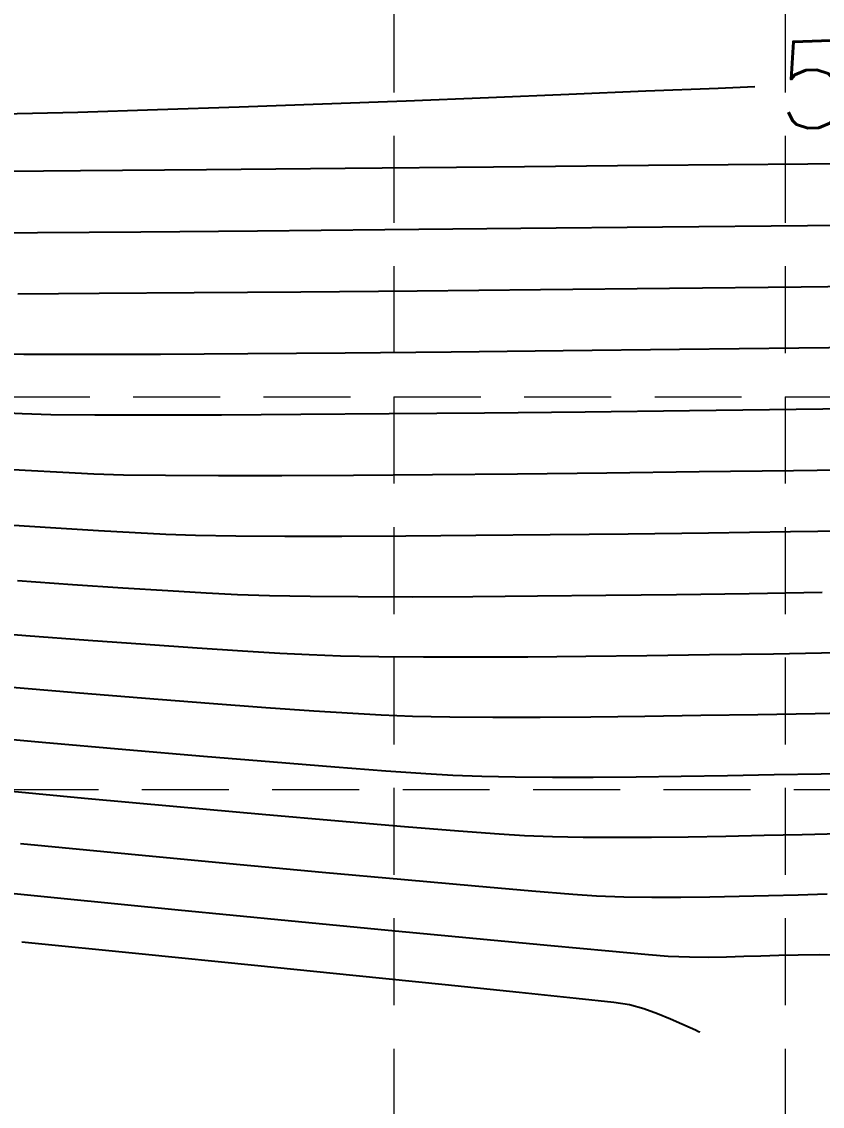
# Model space of a CAD drawing. Header units: inches. Extents: x 2547543 to 2548696, y 7125653 to 7126375.
# Drawn here: x 2548498.45 to 2548535.3, y 7125783.73 to 7125833.63 of the extents above; entities that cross this region are included whole.
import ezdxf

# ---------------------------------------------------------------- set-up
doc = ezdxf.new("R2010")
doc.units = ezdxf.units.IN
doc.header["$MEASUREMENT"] = 0
doc.linetypes.add('HIDDEN', pattern=[0.375, 0.25, -0.125])
for name, color, linetype in [('CONT-MJR', 6, 'Continuous'), ('CONT-MNR', 14, 'Continuous'), ('GRID', 254, 'HIDDEN')]:
    doc.layers.add(name, color=color, linetype=linetype)
doc.styles.add('L80', font='simplex', dxfattribs={"height": 3.2})

msp = doc.modelspace()

# ---------------------------------------------------------------- linework, layer by layer
at = {"layer": 'CONT-MJR', "color": 35}
for points, elevation in [([(2548502.01390507, 7125821.116967477), (2548498.275802393, 7125821.098758438)], 555), ([(2548506.388259715, 7125821.147129894), (2548502.01390507, 7125821.116967477)], 555), ([(2548511.29950476, 7125821.187654402), (2548506.388259715, 7125821.147129894)], 555), ([(2548522.335219766, 7125821.293424523), (2548516.648278634, 7125821.236949706)], 555), ([(2548534.326157524, 7125821.421547516), (2548528.260966586, 7125821.355487555)], 555), ([(2548540.431431011, 7125821.490013116), (2548534.326157524, 7125821.421547516)], 555), ([(2548503.113147001, 7125807.572205174), (2548500.793995688, 7125807.724818349)], 560), ([(2548506.94621411, 7125807.341468185), (2548505.176292013, 7125807.444046454)], 560), ([(2548508.385696674, 7125807.265596366), (2548506.94621411, 7125807.341468185)], 560), ([(2548511.722466343, 7125807.179069511), (2548509.858360786, 7125807.213178299)], 560), ([(2548513.932754947, 7125807.161558338), (2548511.722466343, 7125807.179069511)], 560), ([(2548516.443968205, 7125807.15893312), (2548513.932754947, 7125807.161558338)], 560), ([(2548522.188135093, 7125807.191493891), (2548519.210847718, 7125807.169482192)], 560), ([(2548525.330571933, 7125807.223256556), (2548522.188135093, 7125807.191493891)], 560), ([(2548535.29619529, 7125807.359933712), (2548531.929860427, 7125807.309188129)], 560), ([(2548503.356927592, 7125795.327073123), (2548498.403417514, 7125795.804227902)], 565), ([(2548508.0095678, 7125794.886057157), (2548503.356927592, 7125795.327073123)], 565), ([(2548512.277260095, 7125794.488332714), (2548508.0095678, 7125794.886057157)], 565), ([(2548516.075926439, 7125794.141052505), (2548512.277260095, 7125794.488332714)], 565), ([(2548519.321488788, 7125793.85136924), (2548516.075926439, 7125794.141052505)], 565), ([(2548526.160932636, 7125793.352380508), (2548524.898771468, 7125793.399428235)], 565), ([(2548528.778230974, 7125793.329779165), (2548527.45653967, 7125793.330664421)], 565), ([(2548532.826194561, 7125793.407100239), (2548531.470420014, 7125793.372497886)], 565), ([(2548534.178607, 7125793.444530169), (2548532.826194561, 7125793.407100239)], 565), ([(2548535.520295737, 7125793.480286863), (2548534.178607, 7125793.444530169)], 565)]:
    msp.add_lwpolyline(points, dxfattribs=dict(at, elevation=elevation))
at = {"layer": 'CONT-MJR', "color": 35, "extrusion": (0.00921579638878427, -0.9999575336467647, 0), "elevation": -7102032.018784008}
msp.add_lwpolyline([(2614078.539693025, 555.0000000000005), (2614073.190691999, 555.0000000000005)], dxfattribs=at)
at = {"layer": 'CONT-MJR', "color": 35, "extrusion": (0.01047287894252835, -0.9999451578994996, 0), "elevation": -7098740.132517914}
msp.add_lwpolyline([(2623016.358745674, 555), (2623010.432673856, 555)], dxfattribs=at)
at = {"layer": 'CONT-MJR', "color": 35, "extrusion": (-0.06915857090140749, -0.9976056796504694, 0), "elevation": -7284996.931229818}
msp.add_lwpolyline([(2049588.187917182, 560), (2049585.643884956, 560)], dxfattribs=at)
at = {"layer": 'CONT-MJR', "color": 35, "extrusion": (-0.06199863415903692, -0.9980762342438648, 0), "elevation": -7270102.899778126}
msp.add_lwpolyline([(2101812.120493353, 560.0000000000009), (2101810.053371681, 560.0000000000009)], dxfattribs=at)
at = {"layer": 'CONT-MJR', "color": 35, "extrusion": (-0.03557151493324476, -0.9993671334026121, 0), "elevation": -7211951.88429786}
msp.add_lwpolyline([(2293421.233903322, 560.0000000000009), (2293419.76030662, 560.0000000000009)], dxfattribs=at)
at = {"layer": 'CONT-MJR', "color": 35, "extrusion": (0.003812596629083654, -0.9999927320270603, 0), "elevation": -7116038.90355608}
msp.add_lwpolyline([(2575668.516672927, 560), (2575665.749773303, 560)], dxfattribs=at)
at = {"layer": 'CONT-MJR', "color": 35, "extrusion": (0.01219957206416714, -0.9999255824517399, 0), "elevation": -7094186.019725962}
msp.add_lwpolyline([(2635270.736871338, 560.0000000000009), (2635267.474300635, 560.0000000000009)], dxfattribs=at)
at = {"layer": 'CONT-MJR', "color": 35, "extrusion": (0.01382251857212601, -0.9999044644266388, 0), "elevation": -7089899.411169034}
msp.add_lwpolyline([(2646785.058273924, 560.0000000000009), (2646781.720994511, 560.0000000000009)], dxfattribs=at)
at = {"layer": 'CONT-MJR', "color": 35, "extrusion": (-0.08591610894710641, -0.9963023748959896, 0), "elevation": -7318404.200817253}
msp.add_lwpolyline([(1926877.989659659, 565), (1926875.371598736, 565)], dxfattribs=at)
at = {"layer": 'CONT-MJR', "color": 35, "extrusion": (-0.08082714463771971, -0.9967281337906105, 0), "elevation": -7308468.733692147}
msp.add_lwpolyline([(1964227.848295337, 565), (1964225.954980423, 565)], dxfattribs=at)
at = {"layer": 'CONT-MJR', "color": 35, "extrusion": (-0.06822426973510146, -0.9976700100830495, 0), "elevation": -7283061.622777703}
msp.add_lwpolyline([(2056434.810495035, 565.0000000000005), (2056433.726186484, 565.0000000000005)], dxfattribs=at)
at = {"layer": 'CONT-MJR', "color": 35, "extrusion": (-0.01675896764472223, -0.9998595586398538, 0), "elevation": -7167503.263742776}
msp.add_lwpolyline([(2428748.598005721, 565), (2428747.302216705, 565)], dxfattribs=at)
at = {"layer": 'CONT-MJR', "color": 35, "extrusion": (0.01152161522605934, -0.9999336239884038, 0), "elevation": -7095957.180063162}
msp.add_lwpolyline([(2630461.606484329, 565.0000000000005), (2630460.265981371, 565.0000000000005)], dxfattribs=at)
at = {"layer": 'CONT-MJR', "color": 35, "extrusion": (0.02017230035133532, -0.9997965184468967, 0), "elevation": -7072933.662719218}
msp.add_lwpolyline([(2691756.535429863, 565.0000000000009), (2691755.183379685, 565.0000000000009)], dxfattribs=at)
at = {"layer": 'CONT-MNR', "color": 35}
for points, elevation in [([(2548532.186122811, 7125830.629872299), (2548530.506582992, 7125830.562082035)], 552), ([(2548530.506582992, 7125830.562082035), (2548527.172587943, 7125830.425242154)], 552), ([(2548512.29970549, 7125829.832743692), (2548508.467352088, 7125829.694139054)], 552), ([(2548501.155614329, 7125826.76810088), (2548496.053063393, 7125826.726329326)], 553), ([(2548520.164430948, 7125826.941062196), (2548513.34089533, 7125826.876951474)], 553), ([(2548527.302433679, 7125827.00965099), (2548520.164430948, 7125826.941062196)], 553), ([(2548534.6253063, 7125827.081233701), (2548527.302433679, 7125827.00965099)], 553), ([(2548541.344132162, 7125824.314875303), (2548534.619573117, 7125824.24334758)], 554), ([(2548499.186016425, 7125823.913899391), (2548495.159133194, 7125823.890344294)], 554), ([(2548503.938913687, 7125823.949043406), (2548499.186016425, 7125823.913899391)], 554), ([(2548515.168574605, 7125824.047783941), (2548509.304281054, 7125823.994197777)], 554), ([(2548501.379970205, 7125818.309375915), (2548498.555866719, 7125818.309909627)], 556), ([(2548508.861841392, 7125818.347943015), (2548504.844222621, 7125818.322581665)], 556), ([(2548518.2100477, 7125818.428797082), (2548513.346043943, 7125818.383876108)], 556), ([(2548523.367070088, 7125818.481122078), (2548518.2100477, 7125818.428797082)], 556), ([(2548529.185078347, 7125815.72493113), (2548524.37882572, 7125815.670806108)], 557), ([(2548539.023275381, 7125815.844907241), (2548534.091411935, 7125815.783487009)], 557), ([(2548499.799616991, 7125815.547581275), (2548498.477851797, 7125815.585297246)], 557), ([(2548501.817871977, 7125815.526828191), (2548499.799616991, 7125815.547581275)], 557), ([(2548504.458065651, 7125815.521471491), (2548501.817871977, 7125815.526828191)], 557), ([(2548507.645646911, 7125815.529944669), (2548504.458065651, 7125815.521471491)], 557), ([(2548511.306064651, 7125815.550681225), (2548507.645646911, 7125815.529944669)], 557), ([(2548515.364767769, 7125815.582114652), (2548511.306064651, 7125815.550681225)], 557), ([(2548519.74720516, 7125815.622678448), (2548515.364767769, 7125815.582114652)], 557), ([(2548501.780466756, 7125812.812063619), (2548500.341583456, 7125812.88555872)], 558), ([(2548503.132052224, 7125812.769830414), (2548501.780466756, 7125812.812063619)], 558), ([(2548505.065293076, 7125812.744527912), (2548503.132052224, 7125812.769830414)], 558), ([(2548517.363550788, 7125812.781782315), (2548513.729318167, 7125812.754783316)], 558), ([(2548521.266623911, 7125812.818001363), (2548517.363550788, 7125812.781782315)], 558), ([(2548525.375974559, 7125812.861898328), (2548521.266623911, 7125812.818001363)], 558), ([(2548533.963256525, 7125812.966557482), (2548529.629039756, 7125812.911931078)], 558), ([(2548500.025058105, 7125810.325012139), (2548497.841419847, 7125810.464269987)], 559), ([(2548501.983461451, 7125810.207243297), (2548500.025058105, 7125810.325012139)], 559), ([(2548533.829928466, 7125810.150560714), (2548530.064633623, 7125810.099942229)], 559), ([(2548537.607025596, 7125810.204399168), (2548533.829928466, 7125810.150560714)], 559), ([(2548508.301669502, 7125809.962818398), (2548506.458065409, 7125809.99240815)], 559), ([(2548510.563136426, 7125809.948548282), (2548508.301669502, 7125809.962818398)], 559), ([(2548513.191708614, 7125809.948085342), (2548510.563136426, 7125809.948548282)], 559), ([(2548522.772481076, 7125810.014414989), (2548519.347138506, 7125809.982531155)], 559), ([(2548526.361898637, 7125810.054056168), (2548522.772481076, 7125810.014414989)], 559), ([(2548530.064633623, 7125810.099942229), (2548526.361898637, 7125810.054056168)], 559), ([(2548504.15158273, 7125804.967363258), (2548501.508669095, 7125805.157223091)], 561), ([(2548508.607649423, 7125804.66962193), (2548506.531362359, 7125804.804270652)], 561), ([(2548511.688311632, 7125804.49236274), (2548510.340085367, 7125804.565093742)], 561), ([(2548513.127471316, 7125804.440053684), (2548511.688311632, 7125804.49236274)], 561), ([(2548516.944159597, 7125804.389284534), (2548514.892630896, 7125804.40630306)], 561), ([(2548519.242426643, 7125804.38717177), (2548516.944159597, 7125804.389284534)], 561), ([(2548527.2213501, 7125804.452004696), (2548524.42065267, 7125804.420358187)], 561), ([(2548530.110262774, 7125804.491251627), (2548527.2213501, 7125804.452004696)], 561), ([(2548535.994210751, 7125804.585241413), (2548533.047759916, 7125804.536272645)], 561), ([(2548513.689918162, 7125801.792971029), (2548511.904281326, 7125801.909905301)], 562), ([(2548516.432260314, 7125801.666685237), (2548514.990926591, 7125801.719129114)], 562), ([(2548529.700111733, 7125801.70043453), (2548527.129394935, 7125801.664627668)], 562), ([(2548532.32565738, 7125801.743042853), (2548529.700111733, 7125801.70043453)], 562), ([(2548534.967917114, 7125801.790193495), (2548532.32565738, 7125801.743042853)], 562), ([(2548537.588776176, 7125801.839627318), (2548534.967917114, 7125801.790193495)], 562), ([(2548520.127365244, 7125801.620607269), (2548518.157111451, 7125801.634597668)], 562), ([(2548522.304906928, 7125801.622454897), (2548520.127365244, 7125801.620607269)], 562), ([(2548524.651621746, 7125801.63788141), (2548522.304906928, 7125801.622454897)], 562), ([(2548521.16656717, 7125798.866669235), (2548519.626979407, 7125798.896422183)], 563), ([(2548524.746515407, 7125798.857014559), (2548522.882885587, 7125798.854309182)], 563), ([(2548526.728037379, 7125798.872457908), (2548524.746515407, 7125798.857014559)], 563), ([(2548528.79803225, 7125798.898311764), (2548526.728037379, 7125798.872457908)], 563), ([(2548533.085763687, 7125798.971941153), (2548530.92708077, 7125798.932248667)], 563), ([(2548535.24466175, 7125799.01506176), (2548533.085763687, 7125798.971941153)], 563), ([(2548537.374355707, 7125799.059283027), (2548535.24466175, 7125799.01506176)], 563), ([(2548516.06591752, 7125796.590933712), (2548513.028409014, 7125796.848351041)], 564), ([(2548532.616925234, 7125796.179113332), (2548530.860838449, 7125796.143727199)], 564), ([(2548524.291325845, 7125796.09800631), (2548522.875758558, 7125796.124825503)], 564), ([(2548525.820237923, 7125796.089345585), (2548524.291325845, 7125796.09800631)], 564), ([(2548527.439874348, 7125796.095984625), (2548525.820237923, 7125796.089345585)], 564), ([(2548529.127614671, 7125796.11506473), (2548527.439874348, 7125796.095984625)], 564), ([(2548530.860838449, 7125796.143727199), (2548529.127614671, 7125796.11506473)], 564), ([(2548515.323487732, 7125791.811831362), (2548510.716253948, 7125792.257565168)], 566), ([(2548534.180901534, 7125790.68515413), (2548533.293423902, 7125790.665917838)], 566), ([(2548535.896801773, 7125790.682229519), (2548535.165228109, 7125790.6900708)], 566), ([(2548529.183145208, 7125790.590196166), (2548528.201386427, 7125790.626194609)], 566), ([(2548530.068788702, 7125790.580207377), (2548529.183145208, 7125790.590196166)], 566), ([(2548530.890477614, 7125790.589506695), (2548530.068788702, 7125790.580207377)], 566), ([(2548531.680372647, 7125790.611372575), (2548530.890477614, 7125790.589506695)], 566), ([(2548532.470634508, 7125790.639083472), (2548531.680372647, 7125790.611372575)], 566), ([(2548533.293423902, 7125790.665917838), (2548532.470634508, 7125790.639083472)], 566), ([(2548517.942648819, 7125789.314221395), (2548513.843740373, 7125789.730362823)], 567), ([(2548521.353442459, 7125788.964065189), (2548517.942648819, 7125789.314221395)], 567), ([(2548525.696644101, 7125788.498640413), (2548523.972610988, 7125788.689127197)], 567), ([(2548528.304787327, 7125787.739649361), (2548527.715490378, 7125787.983474946)], 567), ([(2548529.21035375, 7125787.331246831), (2548528.83639069, 7125787.502054956)], 567), ([(2548529.455999467, 7125787.221770526), (2548529.21035375, 7125787.331246831)], 567), ([(2548529.668300888, 7125787.133541523), (2548529.601432722, 7125787.160297106)], 567)]:
    msp.add_lwpolyline(points, dxfattribs=dict(at, elevation=elevation))
at = {"layer": 'CONT-MNR', "color": 35, "extrusion": (0.03959447597369502, -0.9992158312758903, 0), "elevation": -7019334.965223552}
msp.add_lwpolyline([(2828664.975726868, 552), (2828661.177682835, 552)], dxfattribs=at)
at = {"layer": 'CONT-MNR', "color": 35, "extrusion": (0.04056539484396416, -0.9991768856119289, 0), "elevation": -7016583.038941257}
msp.add_lwpolyline([(2835488.023303412, 552.0000000000009), (2835484.32486512, 552.0000000000009)], dxfattribs=at)
at = {"layer": 'CONT-MNR', "color": 35, "extrusion": (0.0410514434025761, -0.999157034201614, 0), "elevation": -7015202.874923154}
msp.add_lwpolyline([(2838904.475743377, 552), (2838900.931051493, 552)], dxfattribs=at)
at = {"layer": 'CONT-MNR', "color": 35, "extrusion": (0.03352909244299871, -0.9994377419128962, 0), "elevation": -7036373.962772589}
msp.add_lwpolyline([(2785998.15040412, 552.0000000000009), (2785994.378313825, 552.0000000000009)], dxfattribs=at)
at = {"layer": 'CONT-MNR', "color": 35, "extrusion": (0.03813529622594115, -0.9992725850246066, 0), "elevation": -7023458.125926529}
msp.add_lwpolyline([(2818407.948735711, 552.0000000000005), (2818404.105221038, 552.0000000000005)], dxfattribs=at)
at = {"layer": 'CONT-MNR', "color": 35, "extrusion": (0.02575327981641977, -0.9996683292866175, 0), "elevation": -7057833.768046912}
msp.add_lwpolyline([(2731169.260599144, 552), (2731165.776297751, 552)], dxfattribs=at)
at = {"layer": 'CONT-MNR', "color": 35, "extrusion": (0.03014420677810463, -0.9995455601410668, 0), "elevation": -7045768.654107903}
msp.add_lwpolyline([(2762149.035220717, 552), (2762145.379992778, 552)], dxfattribs=at)
at = {"layer": 'CONT-MNR', "color": 35, "extrusion": (0.009906131818644881, -0.9999509330724141, 0), "elevation": -7100231.318849652}
msp.add_lwpolyline([(2619006.337433289, 553), (2618998.958925962, 553)], dxfattribs=at)
at = {"layer": 'CONT-MNR', "color": 35, "extrusion": (0.008732661024128629, -0.9999618695887548, 0), "elevation": -7103299.860684171}
msp.add_lwpolyline([(2610637.215930801, 553.0000000000009), (2610631.409899693, 553.0000000000009)], dxfattribs=at)
at = {"layer": 'CONT-MNR', "color": 35, "extrusion": (0.009114560466011326, -0.9999584615310336, 0), "elevation": -7102302.302068863}
msp.add_lwpolyline([(2613356.259493313, 553.0000000000009), (2613349.879757027, 553.0000000000009)], dxfattribs=at)
at = {"layer": 'CONT-MNR', "color": 35, "extrusion": (0.009670352895915765, -0.9999532410442343, 0), "elevation": -7100845.810651788}
msp.add_lwpolyline([(2617311.485850895, 554.0000000000009), (2617305.235882843, 554.0000000000009)], dxfattribs=at)
at = {"layer": 'CONT-MNR', "color": 35, "extrusion": (0.01007599300857885, -0.9999492358939482, 0), "elevation": -7099783.488140101}
msp.add_lwpolyline([(2620198.320578905, 554.0000000000005), (2620191.798733685, 554.0000000000005)], dxfattribs=at)
at = {"layer": 'CONT-MNR', "color": 35, "extrusion": (0.01039048163684565, -0.9999460174886216, 0), "elevation": -7098959.071293746}
msp.add_lwpolyline([(2622437.789221912, 554.0000000000009), (2622431.109052741, 554.0000000000009)], dxfattribs=at)
at = {"layer": 'CONT-MNR', "color": 35, "extrusion": (0.008415597345635373, -0.9999645882336615, 0), "elevation": -7104124.428047092}
msp.add_lwpolyline([(2608387.122556095, 554.0000000000009), (2608381.756998724, 554.0000000000009)], dxfattribs=at)
at = {"layer": 'CONT-MNR', "color": 35, "extrusion": (0.01179054741869217, -0.9999304890798998, 0), "elevation": -7095274.665954217}
msp.add_lwpolyline([(2632379.879968371, 556), (2632374.364202136, 556)], dxfattribs=at)
at = {"layer": 'CONT-MNR', "color": 35, "extrusion": (-0.007560933702756216, -0.9999714157322411, 0), "elevation": -7144883.652233535}
msp.add_lwpolyline([(2494547.869082503, 556), (2494545.771850575, 556)], dxfattribs=at)
at = {"layer": 'CONT-MNR', "color": 35, "extrusion": (0.003811977991269025, -0.9999927343855026, 0), "elevation": -7116051.70475594}
msp.add_lwpolyline([(2575649.790384342, 556.0000000000009), (2575646.326106756, 556.0000000000009)], dxfattribs=at)
at = {"layer": 'CONT-MNR', "color": 35, "extrusion": (0.008013005256462443, -0.999967895358026, 0), "elevation": -7105168.361190109}
msp.add_lwpolyline([(2605530.747101999, 556.0000000000009), (2605526.262755479, 556.0000000000009)], dxfattribs=at)
at = {"layer": 'CONT-MNR', "color": 35, "extrusion": (0.01084074949098314, -0.9999412373487123, 0), "elevation": -7097771.845741211}
msp.add_lwpolyline([(2625628.185725853, 556), (2625622.822152233, 556)], dxfattribs=at)
at = {"layer": 'CONT-MNR', "color": 35, "extrusion": (0.01137711097279184, -0.9999352785785253, 0), "elevation": -7096362.451979912}
msp.add_lwpolyline([(2629440.497286451, 556.0000000000009), (2629435.014219656, 556.0000000000009)], dxfattribs=at)
at = {"layer": 'CONT-MNR', "color": 35, "extrusion": (-0.04976101316287546, -0.9987611534140705, 0), "elevation": -7243803.659289392}
msp.add_lwpolyline([(2190753.476077066, 557.0000000000009), (2190752.103831812, 557.0000000000009)], dxfattribs=at)
at = {"layer": 'CONT-MNR', "color": 35, "extrusion": (0.01039054512618871, -0.9999460168288989, 0), "elevation": -7098950.439116134}
msp.add_lwpolyline([(2622427.910686538, 557), (2622423.278815933, 557)], dxfattribs=at)
at = {"layer": 'CONT-MNR', "color": 35, "extrusion": (0.01193390294253133, -0.9999287884447364, 0), "elevation": -7094894.384569905}
msp.add_lwpolyline([(2633391.400282136, 557.0000000000009), (2633386.493599136, 557.0000000000009)], dxfattribs=at)
at = {"layer": 'CONT-MNR', "color": 35, "extrusion": (-0.05800392563539986, -0.9983163549751567, 0), "elevation": -7261638.564318841}
msp.add_lwpolyline([(2130882.726564224, 558), (2130880.756890767, 558)], dxfattribs=at)
at = {"layer": 'CONT-MNR', "color": 35, "extrusion": (-0.0544592418501204, -0.9985159943521736, 0), "elevation": -7254027.535448604}
msp.add_lwpolyline([(2156651.985369712, 558), (2156650.260966252, 558)], dxfattribs=at)
at = {"layer": 'CONT-MNR', "color": 35, "extrusion": (-0.00404261849882322, -0.9999918285844505, 0), "elevation": -7136057.150272148}
msp.add_lwpolyline([(2519679.750332277, 558), (2519677.297978978, 558)], dxfattribs=at)
at = {"layer": 'CONT-MNR', "color": 35, "extrusion": (0.00135190562797737, -0.999999086175169, 0), "elevation": -7122360.881213341}
msp.add_lwpolyline([(2558141.523942066, 558), (2558138.61507672, 558)], dxfattribs=at)
at = {"layer": 'CONT-MNR', "color": 35, "extrusion": (0.004915974846524235, -0.999987916522649, 0), "elevation": -7113198.220796937}
msp.add_lwpolyline([(2583513.250673797, 558), (2583509.947804742, 558)], dxfattribs=at)
at = {"layer": 'CONT-MNR', "color": 35, "extrusion": (0.01176311337838847, -0.999930812188347, 0), "elevation": -7095341.249554878}
msp.add_lwpolyline([(2632175.04704802, 558.0000000000009), (2632170.793688542, 558.0000000000009)], dxfattribs=at)
at = {"layer": 'CONT-MNR', "color": 35, "extrusion": (0.01324958473984398, -0.9999122203994818, 0), "elevation": -7091420.448833374}
msp.add_lwpolyline([(2642728.669891493, 558.0000000000009), (2642724.316704007, 558.0000000000009)], dxfattribs=at)
at = {"layer": 'CONT-MNR', "color": 35, "extrusion": (-0.05622825911085653, -0.9984179399817307, 0), "elevation": -7257834.57768725}
msp.add_lwpolyline([(2143799.89814756, 559.0000000000009), (2143798.197659275, 559.0000000000009)], dxfattribs=at)
at = {"layer": 'CONT-MNR', "color": 35, "extrusion": (-0.0518609586330892, -0.9986543150508373, 0), "elevation": -7248388.860200066}
msp.add_lwpolyline([(2175524.258497532, 559.0000000000009), (2175522.854786326, 559.0000000000009)], dxfattribs=at)
at = {"layer": 'CONT-MNR', "color": 35, "extrusion": (-0.03374251516388908, -0.9994305592037972, 0), "elevation": -7207745.283299026}
msp.add_lwpolyline([(2306612.482794976, 559), (2306611.107027864, 559)], dxfattribs=at)
at = {"layer": 'CONT-MNR', "color": 35, "extrusion": (0.004017658255224875, -0.9999919291785032, 0), "elevation": -7115513.381882017}
msp.add_lwpolyline([(2577124.637220302, 559.0000000000009), (2577121.69227665, 559.0000000000009)], dxfattribs=at)
at = {"layer": 'CONT-MNR', "color": 35, "extrusion": (0.007043577100978349, -0.9999751937031353, 0), "elevation": -7107682.525058425}
msp.add_lwpolyline([(2598647.319829896, 559.0000000000009), (2598644.109240244, 559.0000000000009)], dxfattribs=at)
at = {"layer": 'CONT-MNR', "color": 35, "extrusion": (-0.07796277941427815, -0.996956270367964, 0), "elevation": -7302804.384750335}
msp.add_lwpolyline([(1985194.109763329, 561.0000000000009), (1985191.052351416, 561.0000000000009)], dxfattribs=at)
at = {"layer": 'CONT-MNR', "color": 35, "extrusion": (-0.07479815870416189, -0.9971986940697763, 0), "elevation": -7296466.817281772}
msp.add_lwpolyline([(2008365.271234769, 561.0000000000005), (2008362.397495461, 561.0000000000005)], dxfattribs=at)
at = {"layer": 'CONT-MNR', "color": 35, "extrusion": (-0.06837227582146652, -0.9976598778636903, 0), "elevation": -7283376.742204272}
msp.add_lwpolyline([(2055335.223286264, 561), (2055332.837924599, 561)], dxfattribs=at)
at = {"layer": 'CONT-MNR', "color": 35, "extrusion": (-0.06022643570893176, -0.9981847406376226, 0), "elevation": -7266357.075793182}
msp.add_lwpolyline([(2114722.322316381, 561), (2114720.586729898, 561)], dxfattribs=at)
at = {"layer": 'CONT-MNR', "color": 35, "extrusion": (-0.01911694334396826, -0.9998172545406403, 0), "elevation": -7173222.012717207}
msp.add_lwpolyline([(2411825.563990661, 561), (2411823.798508448, 561)], dxfattribs=at)
at = {"layer": 'CONT-MNR', "color": 35, "extrusion": (0.004377212567874649, -0.9999904199591793, 0), "elevation": -7114580.711217441}
msp.add_lwpolyline([(2579688.493426631, 561), (2579685.988028013, 561)], dxfattribs=at)
at = {"layer": 'CONT-MNR', "color": 35, "extrusion": (0.008312840332280394, -0.9999654477458759, 0), "elevation": -7104372.731161216}
msp.add_lwpolyline([(2607672.037774742, 561), (2607669.364830974, 561)], dxfattribs=at)
at = {"layer": 'CONT-MNR', "color": 35, "extrusion": (0.01532451918842861, -0.9998825726612318, 0), "elevation": -7085912.728416626}
msp.add_lwpolyline([(2657433.308655457, 561), (2657430.370813332, 561)], dxfattribs=at)
at = {"layer": 'CONT-MNR', "color": 35, "extrusion": (-0.08320440344641657, -0.9965325018518593, 0), "elevation": -7313140.540932117}
msp.add_lwpolyline([(1946765.842911697, 562.0000000000005), (1946762.384541949, 562.0000000000005)], dxfattribs=at)
at = {"layer": 'CONT-MNR', "color": 35, "extrusion": (-0.08044433491592598, -0.9967591027825803, 0), "elevation": -7307721.217244886}
msp.add_lwpolyline([(1967014.265856292, 562.0000000000009), (1967011.039516937, 562.0000000000009)], dxfattribs=at)
at = {"layer": 'CONT-MNR', "color": 35, "extrusion": (-0.07758068973526731, -0.9969860764224344, 0), "elevation": -7302040.574951879}
msp.add_lwpolyline([(1988001.42250923, 562), (1987998.479076296, 562)], dxfattribs=at)
at = {"layer": 'CONT-MNR', "color": 35, "extrusion": (-0.0744123554035796, -0.9972275574628349, 0), "elevation": -7295686.798611781}
msp.add_lwpolyline([(2011196.372244317, 562.0000000000009), (2011193.762595769, 562.0000000000009)], dxfattribs=at)
at = {"layer": 'CONT-MNR', "color": 35, "extrusion": (-0.07058479683534626, -0.9975057826678063, 0), "elevation": -7287914.806271999}
msp.add_lwpolyline([(2039182.081618778, 562.0000000000005), (2039179.856630665, 562.0000000000005)], dxfattribs=at)
at = {"layer": 'CONT-MNR', "color": 35, "extrusion": (-0.0566662459941725, -0.9983931773429384, 0), "elevation": -7258766.596872772}
msp.add_lwpolyline([(2140627.546175442, 562.0000000000009), (2140626.243073159, 562.0000000000009)], dxfattribs=at)
at = {"layer": 'CONT-MNR', "color": 35, "extrusion": (-0.01859987599740035, -0.9998270073432112, 0), "elevation": -7171971.044940549}
msp.add_lwpolyline([(2415538.25539899, 562.0000000000009), (2415536.530249414, 562.0000000000009)], dxfattribs=at)
at = {"layer": 'CONT-MNR', "color": 35, "extrusion": (0.01079384511574666, -0.9999417447569721, 0), "elevation": -7097878.142211963}
msp.add_lwpolyline([(2625293.46382117, 562.0000000000009), (2625290.98590363, 562.0000000000009)], dxfattribs=at)
at = {"layer": 'CONT-MNR', "color": 35, "extrusion": (-0.08983399553457919, -0.9959567526987773, 0), "elevation": -7325930.975009955}
msp.add_lwpolyline([(1898056.059622028, 563.0000000000009), (1898051.97854306, 563.0000000000009)], dxfattribs=at)
at = {"layer": 'CONT-MNR', "color": 35, "extrusion": (-0.08749815939697313, -0.9961646812159834, 0), "elevation": -7321459.755139135}
msp.add_lwpolyline([(1915234.528630412, 563), (1915230.667558395, 563)], dxfattribs=at)
at = {"layer": 'CONT-MNR', "color": 35, "extrusion": (-0.08513706598848357, -0.9963692488203723, 0), "elevation": -7316900.20878401}
msp.add_lwpolyline([(1932584.128957508, 563.0000000000009), (1932580.549544239, 563.0000000000009)], dxfattribs=at)
at = {"layer": 'CONT-MNR', "color": 35, "extrusion": (-0.08260923714846802, -0.9965820156604013, 0), "elevation": -7311974.153674595}
msp.add_lwpolyline([(1951142.405097897, 563.0000000000009), (1951139.168997597, 563.0000000000009)], dxfattribs=at)
at = {"layer": 'CONT-MNR', "color": 35, "extrusion": (-0.07968886319611014, -0.9968197856596305, 0), "elevation": -7306225.852697552}
msp.add_lwpolyline([(1972561.194870729, 563), (1972558.363737393, 563)], dxfattribs=at)
at = {"layer": 'CONT-MNR', "color": 35, "extrusion": (-0.07594564967339174, -0.997111958756732, 0), "elevation": -7298768.191756814}
msp.add_lwpolyline([(1999981.554692718, 563.0000000000009), (1999979.190175491, 563.0000000000009)], dxfattribs=at)
at = {"layer": 'CONT-MNR', "color": 35, "extrusion": (-0.07037467743853401, -0.9975206287468056, 0), "elevation": -7287482.58450713}
msp.add_lwpolyline([(2040722.521863675, 563), (2040720.685595488, 563)], dxfattribs=at)
at = {"layer": 'CONT-MNR', "color": 35, "extrusion": (-0.05982283028901917, -0.9982090106667098, 0), "elevation": -7265496.293355219}
msp.add_lwpolyline([(2117668.463448145, 563.0000000000009), (2117667.217005072, 563.0000000000009)], dxfattribs=at)
at = {"layer": 'CONT-MNR', "color": 35, "extrusion": (-0.03707655934237741, -0.9993124279960353, 0), "elevation": -7215389.735780036}
msp.add_lwpolyline([(2282567.230587297, 563), (2282565.896231974, 563)], dxfattribs=at)
at = {"layer": 'CONT-MNR', "color": 35, "extrusion": (-0.007201305141971175, -0.9999740702659506, 0), "elevation": -7143966.775180959}
msp.add_lwpolyline([(2497141.748434826, 563.0000000000009), (2497140.032071905, 563.0000000000009)], dxfattribs=at)
at = {"layer": 'CONT-MNR', "color": 35, "extrusion": (0.01593791405642137, -0.9998729833811545, 0), "elevation": -7084275.570475779}
msp.add_lwpolyline([(2661777.592264909, 563.0000000000009), (2661775.46294593, 563.0000000000009)], dxfattribs=at)
at = {"layer": 'CONT-MNR', "color": 35, "extrusion": (-0.09306250279507788, -0.9956602686526747, 0), "elevation": -7332043.760261676}
msp.add_lwpolyline([(1874296.951752597, 564.0000000000009), (1874292.425515424, 564.0000000000009)], dxfattribs=at)
at = {"layer": 'CONT-MNR', "color": 35, "extrusion": (-0.09114545804114887, -0.9958375899103575, 0), "elevation": -7328421.724564036}
msp.add_lwpolyline([(1888413.594609793, 564.0000000000009), (1888409.328688881, 564.0000000000009)], dxfattribs=at)
at = {"layer": 'CONT-MNR', "color": 35, "extrusion": (-0.08917651041721902, -0.9960158382223687, 0), "elevation": -7324674.011900214}
msp.add_lwpolyline([(1902902.116341169, 564.0000000000009), (1902898.183498732, 564.0000000000009)], dxfattribs=at)
at = {"layer": 'CONT-MNR', "color": 35, "extrusion": (-0.0870191246458371, -0.9962066411873957, 0), "elevation": -7320535.516960187}
msp.add_lwpolyline([(1918764.999906089, 564.0000000000009), (1918761.472905518, 564.0000000000009)], dxfattribs=at)
at = {"layer": 'CONT-MNR', "color": 35, "extrusion": (-0.08098385940914904, -0.9967154130017251, 0), "elevation": -7308779.958883003}
msp.add_lwpolyline([(1963073.230920576, 564.0000000000009), (1963070.733884144, 564.0000000000009)], dxfattribs=at)
at = {"layer": 'CONT-MNR', "color": 35, "extrusion": (-0.07545543299545239, -0.9971491752147563, 0), "elevation": -7297781.562800292}
msp.add_lwpolyline([(2003574.995882218, 564), (2003573.122942827, 564)], dxfattribs=at)
at = {"layer": 'CONT-MNR', "color": 35, "extrusion": (-0.06353509503442342, -0.9979796048512048, 0), "elevation": -7273319.810452398}
msp.add_lwpolyline([(2090634.438461033, 564.0000000000009), (2090633.262280364, 564.0000000000009)], dxfattribs=at)
at = {"layer": 'CONT-MNR', "color": 35, "extrusion": (-0.03735768235072677, -0.9993019581534814, 0), "elevation": -7216028.928996767}
msp.add_lwpolyline([(2280540.672017197, 564.0000000000009), (2280539.39152131, 564.0000000000009)], dxfattribs=at)
at = {"layer": 'CONT-MNR', "color": 35, "extrusion": (0.02234279028263339, -0.9997503687033011, 0), "elevation": -7067076.027584722}
msp.add_lwpolyline([(2707108.349818002, 564.0000000000009), (2707106.593050112, 564.0000000000009)], dxfattribs=at)
at = {"layer": 'CONT-MNR', "color": 35, "extrusion": (0.02321086605187101, -0.9997305915581068, 0), "elevation": -7064722.778741791}
msp.add_lwpolyline([(2713245.412536084, 564.0000000000009), (2713243.678117356, 564.0000000000009)], dxfattribs=at)
at = {"layer": 'CONT-MNR', "color": 35, "extrusion": (-0.09952893581742212, -0.9950346682076217, 0), "elevation": -7344060.877264326}
msp.add_lwpolyline([(1826623.475881005, 566.0000000000009), (1826617.780995745, 566.0000000000009)], dxfattribs=at)
at = {"layer": 'CONT-MNR', "color": 35, "extrusion": (-0.09843488287703207, -0.9951434940916738, 0), "elevation": -7342048.15382856}
msp.add_lwpolyline([(1834702.250889202, 566.0000000000009), (1834696.813772419, 566.0000000000009)], dxfattribs=at)
at = {"layer": 'CONT-MNR', "color": 35, "extrusion": (-0.09737705383756291, -0.9952475618588155, 0), "elevation": -7340093.835876425}
msp.add_lwpolyline([(1842510.420422593, 566.0000000000005), (1842505.338685384, 566.0000000000005)], dxfattribs=at)
at = {"layer": 'CONT-MNR', "color": 35, "extrusion": (-0.09510943117555824, -0.9954668232048027, 0), "elevation": -7335877.180501675}
msp.add_lwpolyline([(1859236.525202335, 566.0000000000009), (1859232.447062361, 566.0000000000009)], dxfattribs=at)
at = {"layer": 'CONT-MNR', "color": 35, "extrusion": (-0.1003000006895194, -0.9949572402177306, 0), "elevation": -7345472.025309154}
msp.add_lwpolyline([(1820935.68766881, 567.0000000000005), (1820930.117388194, 567.0000000000005)], dxfattribs=at)
at = {"layer": 'CONT-MNR', "color": 35, "extrusion": (-0.09366157683901913, -0.995604092510687, 0), "elevation": -7333165.448103685}
msp.add_lwpolyline([(1869906.896625516, 566.0000000000009), (1869903.466703548, 566.0000000000009)], dxfattribs=at)
at = {"layer": 'CONT-MNR', "color": 35, "extrusion": (-0.1002575404719688, -0.9949615196471226, 0), "elevation": -7345394.309593337}
msp.add_lwpolyline([(1821254.347196748, 567), (1821249.156436061, 567)], dxfattribs=at)
at = {"layer": 'CONT-MNR', "color": 35, "extrusion": (-0.09160663844349992, -0.9957952720278812, 0), "elevation": -7329290.696056889}
msp.add_lwpolyline([(1885039.86781258, 566), (1885037.183719, 566)], dxfattribs=at)
at = {"layer": 'CONT-MNR', "color": 35, "extrusion": (-0.08787926867864998, -0.9961311330023301, 0), "elevation": -7322184.674333004}
msp.add_lwpolyline([(1912458.11611537, 566.0000000000009), (1912456.275450998, 566.0000000000009)], dxfattribs=at)
at = {"layer": 'CONT-MNR', "color": 35, "extrusion": (-0.07655767612220399, -0.997065154454195, 0), "elevation": -7299986.927945028}
msp.add_lwpolyline([(1995514.693871385, 566), (1995513.79418041, 566)], dxfattribs=at)
at = {"layer": 'CONT-MNR', "color": 35, "extrusion": (0.004994895591547491, -0.9999875254312075, 0), "elevation": -7112972.131842939}
msp.add_lwpolyline([(2584095.953854997, 566.0000000000009), (2584094.969516143, 566.0000000000009)], dxfattribs=at)
at = {"layer": 'CONT-MNR', "color": 35, "extrusion": (-0.1004590758515327, -0.9949411912666276, 0), "elevation": -7345763.068579685}
msp.add_lwpolyline([(1819771.148625948, 567), (1819766.441299538, 567)], dxfattribs=at)
at = {"layer": 'CONT-MNR', "color": 35, "extrusion": (-0.1043978732695149, -0.9945356122617242, 0), "elevation": -7352911.09950575}
msp.add_lwpolyline([(1790680.664951507, 567.0000000000009), (1790678.031392189, 567.0000000000009)], dxfattribs=at)
at = {"layer": 'CONT-MNR', "color": 35, "extrusion": (-0.1322768579813797, -0.9912128090589699, 0), "elevation": -7400283.806134353}
msp.add_lwpolyline([(1583555.133307575, 567), (1583554.401489561, 567)], dxfattribs=at)
at = {"layer": 'CONT-MNR', "color": 35, "extrusion": (-0.2766533909870137, -0.9609697712495366, 0), "elevation": -7552725.727161715}
msp.add_lwpolyline([(477684.0158486522, 567.0000000000009), (477683.3279786347, 567.0000000000009)], dxfattribs=at)
at = {"layer": 'CONT-MNR', "color": 35, "extrusion": (0.3392252373408572, 0.9407051814203211, 0), "elevation": 7567790.596914521}
msp.add_lwpolyline([(19833.89297982445, 567.0000000000009), (19834.56528035598, 567.0000000000009)], dxfattribs=at)
at = {"layer": 'CONT-MNR', "color": 35, "extrusion": (0.4080395520114632, 0.9129642512137506, 0), "elevation": 7545489.815811061}
msp.add_lwpolyline([(580887.4192553111, 567.0000000000005), (580888.0015380927, 567.0000000000005)], dxfattribs=at)
at = {"layer": 'CONT-MNR', "color": 35, "extrusion": (-0.3893389595143861, -0.9210945524777873, 0), "elevation": -7555765.598779254}
msp.add_lwpolyline([(-426909.8260029806, 567), (-426909.983894757, 567)], dxfattribs=at)
at = {"layer": 'GRID', "color": 252, "linetype": 'HIDDEN', "lineweight": 0, "ltscale": 16}
for p, q in [((2548515.583313588, 7126356.376313465), (2548515.583313588, 7125726.296813901)), ((2548533.583313588, 7126356.376313465), (2548533.583313588, 7125726.296813901)), ((2547561.583313602, 7125816.376313472), (2548677.583313586, 7125816.376313472)), ((2547561.986892405, 7125798.2968139), (2548677.986892388, 7125798.2968139))]:
    msp.add_line(p, q, dxfattribs=at)

# ---------------------------------------------------------------- texts
at = {"layer": 'CONT-MNR', "color": 35, "insert": (2548533.113082601, 7125832.67848374, 552), "char_height": 4, "width": 15.04761904761904, "attachment_point": 1, "rotation": 2.0599946193942946, "style": 'L80'}
msp.add_mtext('\\Fsimplex.shx;\\W1.0000000000;\\T1.0000000000;\\o\\l552', dxfattribs=at)

doc.saveas('drawing.dxf')
